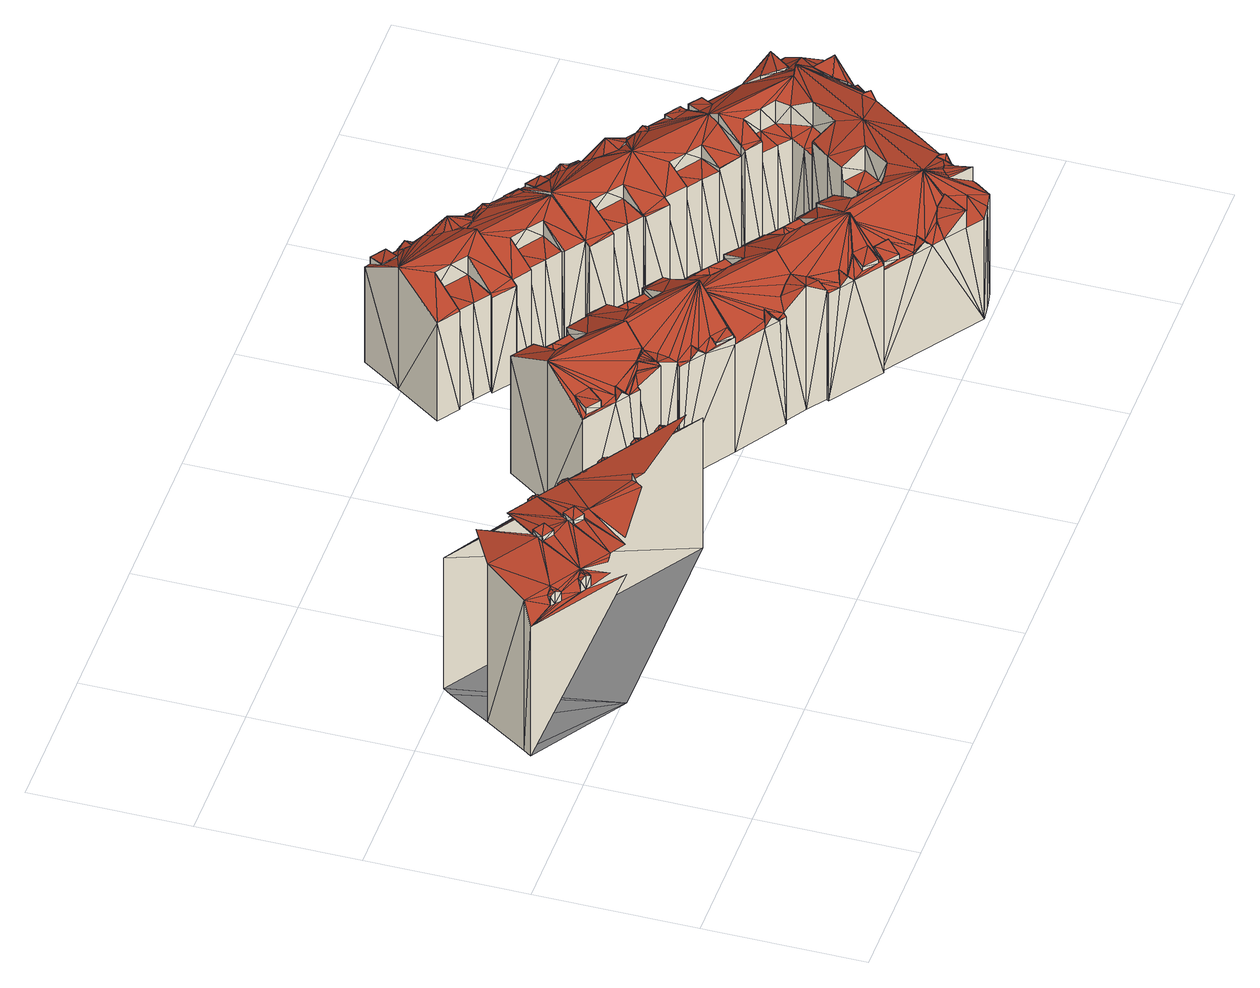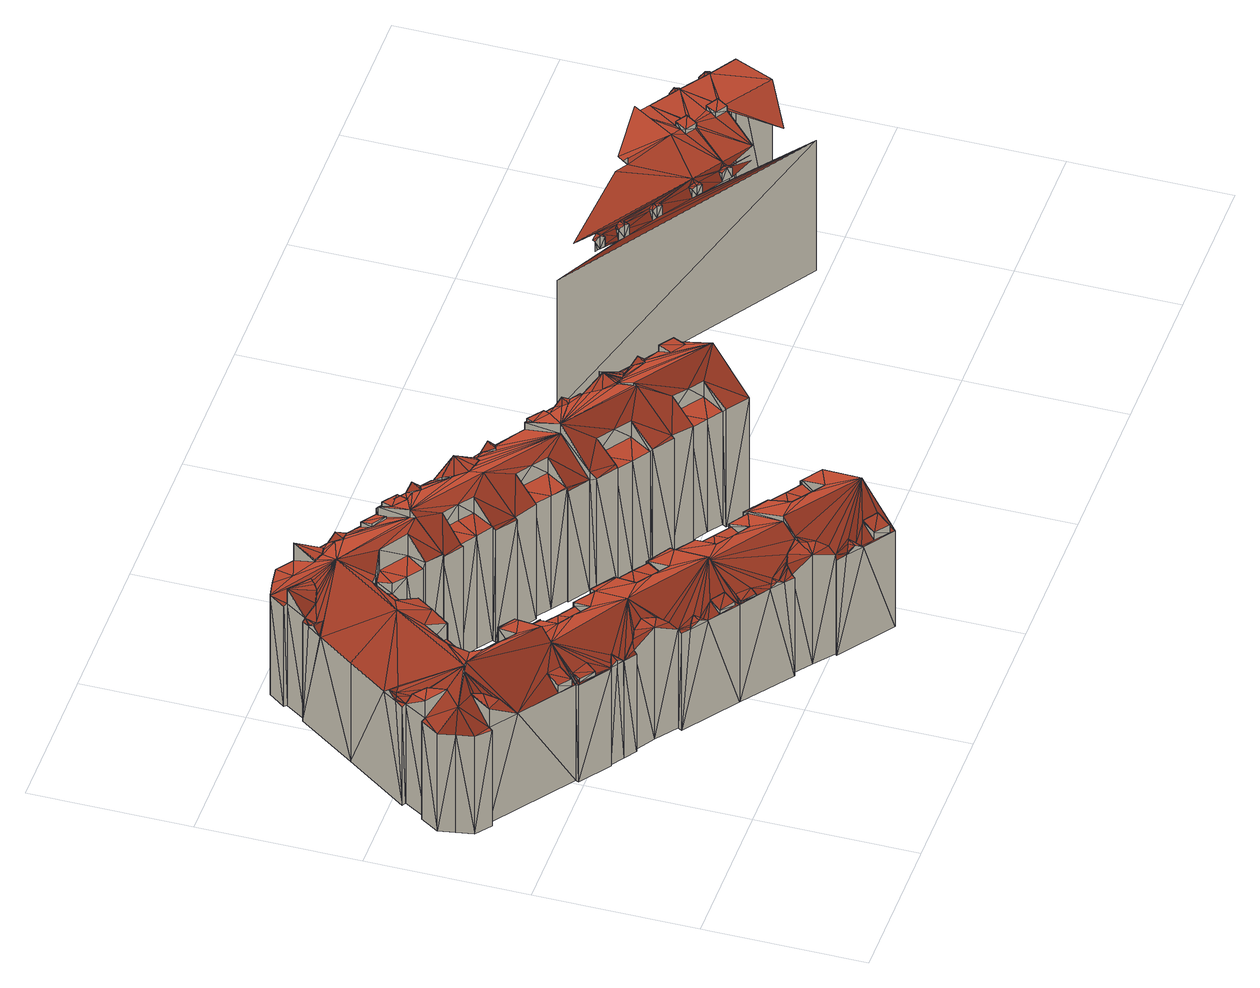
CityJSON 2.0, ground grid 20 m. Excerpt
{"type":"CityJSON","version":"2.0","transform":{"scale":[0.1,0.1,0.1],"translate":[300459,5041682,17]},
"CityObjects":{
"building1":{"type":"Building","geometry":[{"type":"MultiSurface","lod":"2","boundaries":[[[0,1,2]],[[3,0,2]],[[4,3,2]],[[4,2,5]],[[6,5,2]],[[7,6,2]],[[8,3,4]],[[4,5,9]],[[10,3,8]],[[6,9,5]],[[8,4,9]],[[11,0,3]],[[12,8,9]],[[12,9,6]],[[13,7,2]],[[14,8,12]],[[15,12,6]],[[16,2,1]],[[15,6,7]],[[10,8,14]],[[17,12,15]],[[17,14,12]],[[18,1,0]],[[19,3,10]],[[20,15,7]],[[17,10,14]],[[17,15,20]],[[21,13,2]],[[13,20,7]],[[19,11,3]],[[22,10,17]],[[22,17,20]],[[23,20,13]],[[16,21,2]],[[22,20,23]],[[18,0,11]],[[21,24,13]],[[23,13,24]],[[25,24,21]],[[25,23,24]],[[26,25,21]],[[27,23,25]],[[26,21,28]],[[29,25,26]],[[22,23,27]],[[29,27,25]],[[30,26,28]],[[29,22,27]],[[30,29,26]],[[30,22,29]],[[31,10,22]],[[32,19,10]],[[33,30,28]],[[33,22,30]],[[34,22,35]],[[32,10,31]],[[36,22,34]],[[18,11,37]],[[38,31,22]],[[39,38,22]],[[40,22,36]],[[41,19,32]],[[38,42,31]],[[32,31,42]],[[43,39,22]],[[44,42,38]],[[18,37,45]],[[46,32,42]],[[44,38,39]],[[43,22,40]],[[46,47,32]],[[48,42,44]],[[48,46,42]],[[49,36,50]],[[51,47,46]],[[52,44,39]],[[47,41,32]],[[48,51,46]],[[53,40,36]],[[48,44,52]],[[54,53,36]],[[48,55,51]],[[43,52,39]],[[48,52,55]],[[49,54,36]],[[43,55,52]],[[53,56,40]],[[57,47,51]],[[43,40,56]],[[58,49,50]],[[54,56,53]],[[57,51,55]],[[59,43,56]],[[60,56,54]],[[61,58,50]],[[60,54,49]],[[59,62,43]],[[57,55,43]],[[63,56,60]],[[63,59,56]],[[58,60,49]],[[64,62,59]],[[63,64,59]],[[62,57,43]],[[63,60,58]],[[63,65,64]],[[63,58,65]],[[61,65,58]],[[66,61,67]],[[68,62,64]],[[68,64,65]],[[68,57,62]],[[68,65,61]],[[68,69,57]],[[70,71,69]],[[72,73,70]],[[74,61,66]],[[75,76,77]],[[78,68,61]],[[79,61,74]],[[80,81,69]],[[82,69,81]],[[82,70,69]],[[80,69,68]],[[83,81,80]],[[84,76,75]],[[82,72,70]],[[85,18,45]],[[86,81,83]],[[86,82,81]],[[87,80,68]],[[87,83,80]],[[86,72,82]],[[79,78,61]],[[88,83,87]],[[88,86,83]],[[89,72,86]],[[88,87,90]],[[91,86,88]],[[85,45,76]],[[91,88,90]],[[91,89,86]],[[91,90,89]],[[78,87,68]],[[92,76,84]],[[78,90,87]],[[93,89,90]],[[94,79,74]],[[78,93,90]],[[77,89,93]],[[95,78,79]],[[96,93,78]],[[97,77,93]],[[98,93,96]],[[98,97,93]],[[99,96,78]],[[100,76,92]],[[75,77,97]],[[98,75,97]],[[101,98,96]],[[101,96,99]],[[102,75,98]],[[102,98,101]],[[102,101,99]],[[102,84,75]],[[102,99,84]],[[103,99,78]],[[103,84,99]],[[104,103,78]],[[105,104,78]],[[106,105,78]],[[92,84,103]],[[104,107,103]],[[105,107,104]],[[108,106,78]],[[109,103,107]],[[110,78,95]],[[109,92,103]],[[111,76,100]],[[112,107,105]],[[112,109,107]],[[112,105,106]],[[112,106,113]],[[114,92,109]],[[112,114,109]],[[115,112,113]],[[115,113,116]],[[115,114,112]],[[115,116,117]],[[115,118,114]],[[115,117,118]],[[108,113,106]],[[119,116,113]],[[100,92,114]],[[120,117,116]],[[121,118,117]],[[100,114,118]],[[108,119,113]],[[119,120,116]],[[121,117,120]],[[110,108,78]],[[111,85,76]],[[100,118,121]],[[119,122,120]],[[123,120,122]],[[123,122,119]],[[123,121,120]],[[123,100,121]],[[124,119,108]],[[124,123,119]],[[125,100,123]],[[124,108,126]],[[127,124,108]],[[124,125,123]],[[124,125,126]],[[128,127,129]],[[130,124,127]],[[130,127,128]],[[130,125,124]],[[130,128,129]],[[131,127,108]],[[130,129,132]],[[130,133,125]],[[134,129,127]],[[130,132,133]],[[134,132,129]],[[135,133,132]],[[131,134,127]],[[135,132,134]],[[136,133,135]],[[137,133,136]],[[138,135,134]],[[110,131,108]],[[139,133,137]],[[138,136,135]],[[140,134,131]],[[140,138,134]],[[137,136,138]],[[140,137,138]],[[141,140,131]],[[111,100,125]],[[142,137,140]],[[142,140,141]],[[142,139,137]],[[111,125,133]],[[142,143,139]]],"semantics":{"surfaces":[{"type":"WallSurface"},{"type":"RoofSurface"},{"type":"GroundSurface"}],"values":[0,0,1,1,1,1,1,0,1,0,0,0,1,0,1,1,0,0,0,1,1,1,2,1,0,1,0,1,1,0,1,1,1,1,1,2,0,0,0,1,0,1,0,1,1,1,0,1,1,1,1,1,1,1,1,1,1,2,1,1,1,1,0,0,1,0,2,0,0,1,0,1,1,1,0,0,1,0,1,0,1,0,1,0,1,1,0,1,0,1,0,1,0,0,1,0,0,1,1,1,0,0,0,1,0,0,0,1,1,1,1,1,1,1,1,1,1,1,1,1,0,0,0,1,0,1,0,2,1,1,1,0,0,1,0,1,0,0,1,0,0,0,0,1,1,1,1,0,1,1,1,1,0,1,1,1,1,0,0,1,0,0,1,0,0,0,1,1,1,1,1,1,0,0,1,0,1,0,1,1,1,1,1,0,0,1,1,0,0,0,0,1,1,1,1,1,1,1,1,1,1,0,1,0,0,1,0,0,1,1,0,0,1,0,0,0,1,1,0,0,1,0,0,1,0,1,1,1,1,1,1,0,1,1,0,1,1,0,0,1,1,0,1,0,1,0]}}]},
"building2":{"type":"Building","geometry":[{"type":"MultiSurface","lod":"2","boundaries":[[[144,145,146]],[[147,148,149]],[[150,151,152]],[[153,154,155]],[[150,156,151]],[[157,158,156]],[[145,159,160]],[[161,157,162]],[[163,157,161]],[[160,164,165]],[[163,166,157]],[[160,159,164]],[[167,166,163]],[[167,168,166]],[[166,158,157]],[[169,165,147]],[[170,171,172]],[[171,173,174]],[[175,154,176]],[[177,178,179]],[[179,178,180]],[[179,180,181]],[[147,149,182]],[[174,179,183]],[[184,155,185]],[[154,186,155]],[[186,187,155]],[[188,189,190]],[[191,192,188]],[[192,193,189]],[[194,195,196]],[[189,197,195]],[[188,192,189]],[[198,199,200]],[[201,202,203]],[[196,195,201]],[[203,204,205]],[[165,206,147]],[[203,205,199]],[[198,203,199]],[[200,199,207]],[[208,200,207]],[[209,201,203]],[[209,203,198]],[[210,201,209]],[[210,209,211]],[[196,201,210]],[[212,210,213]],[[206,214,215]],[[216,189,195]],[[212,196,210]],[[216,195,194]],[[190,189,216]],[[217,216,218]],[[217,190,216]],[[185,155,219]],[[220,188,190]],[[221,219,192]],[[221,192,191]],[[222,219,221]],[[222,221,223]],[[185,219,222]],[[224,222,225]],[[224,185,222]],[[181,154,183]],[[153,155,184]],[[226,154,153]],[[226,153,227]],[[176,154,226]],[[228,226,229]],[[228,176,226]],[[179,181,183]],[[171,174,230]],[[183,154,175]],[[172,171,231]],[[171,232,231]],[[174,183,230]],[[171,230,233]],[[171,233,234]],[[234,233,235]],[[171,234,232]],[[232,234,236]],[[166,172,158]],[[156,158,237]],[[172,231,158]],[[156,238,151]],[[156,239,238]],[[156,237,240]],[[156,240,239]],[[240,241,242]],[[240,242,239]],[[151,238,243]],[[239,244,238]],[[151,243,144]],[[144,243,145]],[[159,245,164]],[[145,243,159]],[[164,246,247]],[[246,248,247]],[[165,164,247]],[[165,247,249]],[[165,249,206]],[[206,215,250]],[[250,251,148]],[[147,250,148]],[[252,253,254]],[[255,256,253]],[[149,148,257]],[[253,258,259]],[[149,257,255]],[[258,260,259]],[[149,255,252]],[[252,255,253]],[[254,259,261]],[[262,263,264]],[[261,262,265]],[[265,262,264]],[[254,261,265]],[[147,206,250]],[[254,265,266]],[[267,254,266]],[[254,253,259]],[[268,269,270]],[[229,226,269]],[[271,229,269]],[[271,269,268]],[[272,273,274]],[[272,275,273]],[[276,277,278]],[[276,278,279]],[[280,281,282]],[[282,283,284]],[[282,281,283]],[[283,285,284]],[[286,287,288]],[[284,285,289]],[[290,291,292]],[[290,293,291]],[[294,292,291]],[[295,292,294]],[[296,297,298]],[[299,296,298]],[[299,300,296]],[[301,302,303]],[[304,302,301]],[[305,306,307]],[[304,301,308]],[[308,309,310]],[[304,308,310]],[[310,309,305]],[[309,306,305]],[[311,312,313]],[[314,315,316]],[[314,316,311]],[[317,318,319]],[[318,320,319]],[[321,319,322]],[[322,319,320]],[[323,321,322]],[[324,321,323]],[[324,323,317]],[[323,318,317]],[[325,315,314]],[[326,325,314]],[[327,277,276]],[[328,276,272]],[[276,275,272]],[[328,327,276]],[[298,297,328]],[[297,327,328]],[[329,330,331]],[[330,332,331]],[[332,333,331]],[[334,335,329]],[[336,333,337]],[[336,331,333]],[[338,336,337]],[[339,340,341]],[[341,340,342]],[[343,344,345]],[[346,347,348]],[[349,346,348]],[[348,347,350]],[[347,232,236]],[[347,236,350]],[[351,346,349]],[[352,351,349]],[[353,354,355]],[[353,355,356]],[[351,353,356]],[[352,353,351]],[[354,357,355]],[[355,357,358]],[[358,359,360]],[[357,359,358]],[[361,362,363]],[[361,364,362]],[[363,362,365]],[[361,366,364]],[[367,368,369]],[[367,369,370]],[[368,371,369]],[[371,372,373]],[[368,372,371]],[[374,375,376]],[[372,374,373]],[[373,374,376]],[[377,378,379]],[[380,377,379]],[[379,381,382]],[[379,378,381]],[[383,384,385]],[[386,387,388]],[[385,386,388]],[[389,388,390]],[[390,388,387]],[[383,389,390]],[[391,377,380]],[[392,393,394]],[[392,395,393]],[[395,396,393]],[[393,396,397]],[[398,392,394]],[[217,394,190]],[[398,394,217]],[[399,400,401]],[[399,401,402]],[[399,403,404]],[[399,402,403]],[[405,406,407]],[[406,408,407]],[[407,408,409]],[[410,409,408]],[[411,412,413]],[[414,415,416]],[[413,414,416]],[[412,414,413]],[[417,418,419]],[[418,420,419]],[[419,420,421]],[[422,423,424]],[[423,425,424]],[[424,426,427]],[[424,425,426]],[[428,429,430]],[[429,431,430]],[[430,431,432]],[[433,432,431]],[[434,435,436]],[[437,438,439]],[[438,436,439]],[[439,436,435]],[[440,441,442]],[[441,443,442]],[[442,443,444]],[[445,446,447]],[[448,449,445]],[[449,446,445]],[[450,449,448]],[[451,452,450]],[[453,382,381]],[[454,455,456]],[[454,456,457]],[[454,457,458]],[[454,458,459]],[[460,461,462]],[[463,452,451]],[[460,462,463]],[[460,463,451]],[[270,464,465]],[[464,466,465]],[[465,466,467]],[[466,468,467]],[[467,468,186]],[[467,186,154]],[[469,470,471]],[[472,473,474]],[[471,470,472]],[[470,473,472]],[[473,242,474]],[[473,239,242]],[[475,476,477]],[[478,479,480]],[[481,482,483]],[[481,484,482]],[[483,485,486]],[[483,482,485]],[[487,486,485]],[[487,485,488]],[[481,488,484]],[[481,487,488]],[[489,490,491]],[[491,490,492]],[[493,494,495]],[[494,491,495]],[[494,489,491]],[[490,496,492]],[[492,496,253]],[[253,496,258]],[[497,498,499]],[[498,500,501]],[[499,498,501]],[[501,502,503]],[[500,502,501]],[[502,504,503]],[[503,504,263]],[[503,263,262]],[[505,506,507]],[[508,506,505]],[[509,495,510]],[[511,509,510]],[[506,509,511]],[[506,511,507]],[[512,513,514]],[[513,515,516]],[[514,513,516]],[[517,518,519]],[[520,517,521]],[[521,517,519]],[[522,523,524]],[[522,525,523]],[[522,526,527]],[[522,524,526]],[[527,528,529]],[[527,526,528]],[[525,528,523]],[[525,529,528]],[[530,531,532]],[[530,533,531]],[[534,530,532]],[[535,536,537]],[[537,536,538]],[[538,539,540]],[[536,539,538]],[[539,250,540]],[[250,215,540]],[[541,542,543]],[[544,545,546]],[[541,545,544]],[[541,543,545]],[[547,548,549]],[[548,550,551]],[[549,548,551]],[[552,553,554]],[[555,534,556]],[[557,555,556]],[[553,555,557]],[[553,557,554]],[[558,559,560]],[[558,560,561]],[[560,559,562]],[[563,558,561]],[[564,558,563]],[[565,566,567]],[[566,568,567]],[[567,568,569]],[[567,569,570]],[[565,571,566]],[[565,572,571]],[[573,574,575]],[[576,573,575]],[[575,574,577]],[[574,238,244]],[[574,244,577]],[[576,578,573]],[[573,578,579]],[[578,580,579]],[[581,469,582]],[[583,176,584]],[[583,175,176]],[[279,278,583]],[[278,183,175]],[[278,175,583]],[[585,586,178]],[[178,586,180]],[[586,181,180]],[[586,587,181]],[[588,174,173]],[[588,280,174]],[[589,235,590]],[[589,234,235]],[[350,234,589]],[[350,236,234]],[[591,233,592]],[[233,230,592]],[[592,230,278]],[[230,183,278]],[[299,590,300]],[[300,590,591]],[[591,235,233]],[[591,590,235]],[[593,588,173]],[[293,594,593]],[[290,594,293]],[[171,595,173]],[[596,595,171]],[[293,593,173]],[[595,293,173]],[[170,597,171]],[[343,598,597]],[[170,343,597]],[[597,596,171]],[[599,343,170]],[[280,286,288]],[[280,288,174]],[[174,288,179]],[[600,585,177]],[[177,585,178]],[[600,177,179]],[[600,179,288]],[[326,312,154]],[[587,303,181]],[[326,601,312]],[[601,313,312]],[[312,467,154]],[[181,303,307]],[[181,326,154]],[[302,307,303]],[[181,307,326]],[[228,229,271]],[[602,228,271]],[[602,274,273]],[[602,584,228]],[[602,273,584]],[[228,584,176]],[[334,338,335]],[[335,338,166]],[[166,338,172]],[[599,172,338]],[[599,170,172]],[[603,232,347]],[[603,231,232]],[[604,158,603]],[[158,231,603]],[[605,606,237]],[[237,606,240]],[[604,605,158]],[[158,605,237]],[[607,474,241]],[[241,474,242]],[[359,608,360]],[[360,608,606]],[[608,607,606]],[[606,607,241]],[[606,241,240]],[[367,370,375]],[[370,157,375]],[[157,156,375]],[[375,156,582]],[[161,162,609]],[[610,161,609]],[[609,162,370]],[[162,157,370]],[[611,163,161]],[[611,161,610]],[[612,167,611]],[[167,163,611]],[[613,166,168]],[[613,335,166]],[[167,613,168]],[[612,613,167]],[[269,227,614]],[[269,226,227]],[[614,227,153]],[[614,153,391]],[[153,184,615]],[[391,153,615]],[[615,185,453]],[[615,184,185]],[[616,453,185]],[[616,185,224]],[[617,196,618]],[[617,194,196]],[[619,194,617]],[[619,216,194]],[[620,213,621]],[[620,212,213]],[[621,213,210]],[[621,210,622]],[[398,218,623]],[[398,217,218]],[[624,441,440]],[[624,619,441]],[[623,619,624]],[[218,216,619]],[[623,218,619]],[[192,625,193]],[[447,625,192]],[[193,626,404]],[[626,627,404]],[[404,397,189]],[[193,404,189]],[[625,626,193]],[[628,629,197]],[[628,630,629]],[[397,197,189]],[[629,631,197]],[[396,628,397]],[[397,628,197]],[[191,188,632]],[[633,191,632]],[[634,191,633]],[[634,221,191]],[[635,223,636]],[[635,222,223]],[[634,406,405]],[[636,634,405]],[[223,221,634]],[[636,223,634]],[[637,190,394]],[[637,220,190]],[[637,188,220]],[[637,632,188]],[[638,639,201]],[[638,201,195]],[[640,199,641]],[[640,207,199]],[[641,199,642]],[[199,205,642]],[[643,418,417]],[[644,643,417]],[[211,209,643]],[[644,211,643]],[[210,211,644]],[[622,210,644]],[[643,198,645]],[[643,209,198]],[[645,200,646]],[[645,198,200]],[[422,647,427]],[[204,422,427]],[[648,422,204]],[[427,642,205]],[[204,427,205]],[[203,648,204]],[[649,648,203]],[[201,650,202]],[[639,650,201]],[[650,649,202]],[[202,649,203]],[[651,421,646]],[[651,646,208]],[[646,421,420]],[[208,646,200]],[[651,208,640]],[[208,207,640]],[[195,197,631]],[[638,195,631]],[[620,444,618]],[[620,618,212]],[[618,444,443]],[[212,618,196]],[[461,652,219]],[[461,219,155]],[[219,447,192]],[[652,447,219]],[[224,225,653]],[[616,224,653]],[[653,225,222]],[[653,222,635]],[[461,155,654]],[[155,187,654]],[[455,655,459]],[[459,654,187]],[[186,455,187]],[[455,459,187]],[[468,455,186]],[[504,656,263]],[[263,656,264]],[[252,254,657]],[[658,252,657]],[[508,252,658]],[[508,149,252]],[[659,266,265]],[[659,265,660]],[[660,265,656]],[[265,264,656]],[[661,254,267]],[[661,657,254]],[[475,477,662]],[[663,266,659]],[[267,663,477]],[[477,663,662]],[[661,267,477]],[[267,266,663]],[[664,665,259]],[[259,665,261]],[[665,503,261]],[[261,503,262]],[[664,259,666]],[[497,499,667]],[[667,664,666]],[[499,664,667]],[[259,260,666]],[[496,260,258]],[[496,666,260]],[[668,669,148]],[[148,669,257]],[[669,670,257]],[[257,670,255]],[[671,492,256]],[[256,492,253]],[[672,182,149]],[[672,149,508]],[[160,165,673]],[[674,160,673]],[[552,160,674]],[[552,145,160]],[[675,673,165]],[[675,165,169]],[[676,147,535]],[[520,676,677]],[[675,169,520]],[[169,676,520]],[[169,147,676]],[[678,182,679]],[[678,679,680]],[[679,182,672]],[[535,147,678]],[[147,182,678]],[[681,682,247]],[[247,682,249]],[[682,683,249]],[[249,683,206]],[[684,685,164]],[[164,685,246]],[[686,540,214]],[[214,540,215]],[[515,687,516]],[[516,687,683]],[[687,686,683]],[[683,214,206]],[[683,686,214]],[[512,514,688]],[[688,681,689]],[[514,681,688]],[[681,248,689]],[[681,247,248]],[[685,689,246]],[[246,689,248]],[[550,670,551]],[[550,671,670]],[[670,256,255]],[[670,671,256]],[[547,668,690]],[[668,251,690]],[[547,549,668]],[[668,148,251]],[[539,690,251]],[[539,251,250]],[[691,684,245]],[[245,684,164]],[[692,145,552]],[[692,146,145]],[[693,146,692]],[[693,144,146]],[[564,694,695]],[[151,694,564]],[[695,694,559]],[[696,151,564]],[[694,144,562]],[[151,144,694]],[[694,562,559]],[[562,144,693]],[[150,152,697]],[[698,150,697]],[[697,152,151]],[[697,151,696]],[[698,581,582]],[[698,582,150]],[[150,582,156]],[[574,699,238]],[[238,699,243]],[[699,700,243]],[[243,700,159]],[[473,577,239]],[[239,577,244]],[[580,700,579]],[[700,245,159]],[[580,691,700]],[[700,691,245]],[[274,268,270]],[[272,274,270]],[[583,584,273]],[[583,273,275]],[[276,279,275]],[[279,583,275]],[[585,701,702]],[[585,702,586]],[[586,702,587]],[[702,701,301]],[[702,301,303]],[[701,308,301]],[[702,303,587]],[[280,282,286]],[[282,284,286]],[[286,284,289]],[[286,289,703]],[[286,703,287]],[[585,287,701]],[[703,701,287]],[[288,287,585]],[[596,704,595]],[[595,704,701]],[[294,291,701]],[[595,291,293]],[[595,701,291]],[[281,701,283]],[[294,281,280]],[[295,294,280]],[[294,701,281]],[[705,295,280]],[[283,701,285]],[[289,701,703]],[[285,701,289]],[[330,341,332]],[[339,341,329]],[[335,339,329]],[[329,341,330]],[[706,341,707]],[[338,345,344]],[[337,706,345]],[[338,337,345]],[[706,333,341]],[[337,333,706]],[[332,341,333]],[[597,704,596]],[[612,339,335]],[[708,341,704]],[[707,341,708]],[[597,708,704]],[[612,335,613]],[[594,295,705]],[[594,705,593]],[[594,292,295]],[[290,292,594]],[[593,280,588]],[[705,280,593]],[[299,589,590]],[[704,299,298]],[[704,589,299]],[[704,298,701]],[[349,348,589]],[[348,350,589]],[[352,349,704]],[[349,589,704]],[[341,342,352]],[[342,353,352]],[[341,352,704]],[[600,288,585]],[[327,278,277]],[[592,278,327]],[[297,592,327]],[[300,591,592]],[[296,592,297]],[[300,592,296]],[[302,305,307]],[[310,305,302]],[[304,310,302]],[[701,270,465]],[[701,315,325]],[[701,465,315]],[[315,465,316]],[[306,325,326]],[[701,325,309]],[[701,309,308]],[[309,325,306]],[[306,326,307]],[[323,465,318]],[[316,465,323]],[[311,323,322]],[[465,467,318]],[[316,323,311]],[[318,467,320]],[[312,322,467]],[[311,322,312]],[[322,320,467]],[[601,311,313]],[[314,311,601]],[[326,314,601]],[[321,317,319]],[[324,317,321]],[[701,328,272]],[[701,272,270]],[[602,271,268]],[[602,268,274]],[[298,328,701]],[[334,329,331]],[[334,331,336]],[[334,336,338]],[[598,708,597]],[[599,338,343]],[[338,344,343]],[[608,472,474]],[[357,471,359]],[[359,471,472]],[[359,472,608]],[[608,474,607]],[[342,354,353]],[[342,357,354]],[[342,471,357]],[[351,603,346]],[[346,603,347]],[[351,604,603]],[[351,356,604]],[[356,355,604]],[[355,358,604]],[[358,360,606]],[[358,605,604]],[[358,606,605]],[[366,363,365]],[[361,363,366]],[[375,469,342]],[[342,469,471]],[[375,364,366]],[[375,366,469]],[[366,365,469]],[[582,469,365]],[[362,582,365]],[[375,582,364]],[[364,582,362]],[[376,375,340]],[[371,373,340]],[[373,376,340]],[[610,370,339]],[[369,371,340]],[[339,369,340]],[[339,370,369]],[[367,375,374]],[[367,374,372]],[[367,372,368]],[[610,609,370]],[[375,342,340]],[[611,610,339]],[[612,611,339]],[[343,345,598]],[[598,706,707]],[[598,707,708]],[[345,706,598]],[[459,462,461]],[[458,462,459]],[[458,463,462]],[[464,385,384]],[[385,456,386]],[[464,456,385]],[[386,456,455]],[[466,390,455]],[[383,390,466]],[[390,387,455]],[[464,383,466]],[[386,455,387]],[[464,384,383]],[[464,450,452]],[[464,452,457]],[[457,452,463]],[[457,463,458]],[[464,457,456]],[[709,393,450]],[[446,393,447]],[[449,393,446]],[[450,393,449]],[[447,400,625]],[[625,400,626]],[[447,401,400]],[[447,402,401]],[[447,393,402]],[[402,393,403]],[[403,393,397]],[[403,397,404]],[[464,709,450]],[[459,461,654]],[[454,459,655]],[[379,382,709]],[[464,379,709]],[[464,380,379]],[[383,385,388]],[[383,388,389]],[[466,455,468]],[[269,614,391]],[[270,380,464]],[[269,380,270]],[[269,391,380]],[[616,635,453]],[[453,635,382]],[[616,653,635]],[[620,621,622]],[[620,622,444]],[[442,444,411]],[[395,442,411]],[[398,624,392]],[[392,624,440]],[[392,440,395]],[[395,440,442]],[[398,623,624]],[[444,622,411]],[[617,618,443]],[[441,617,443]],[[619,617,441]],[[399,627,400]],[[400,627,626]],[[399,404,627]],[[406,633,408]],[[633,410,408]],[[633,632,410]],[[634,633,406]],[[407,409,393]],[[635,636,405]],[[635,405,709]],[[709,405,407]],[[709,407,393]],[[637,394,632]],[[632,394,410]],[[410,394,409]],[[409,394,393]],[[710,639,638]],[[710,711,639]],[[711,416,415]],[[711,415,639]],[[419,421,641]],[[421,640,641]],[[412,419,641]],[[412,417,419]],[[651,640,421]],[[411,417,412]],[[622,417,411]],[[622,644,417]],[[418,645,420]],[[645,646,420]],[[643,645,418]],[[712,422,649]],[[713,422,712]],[[714,422,713]],[[414,715,415]],[[414,716,715]],[[717,423,714]],[[714,423,422]],[[414,718,716]],[[425,641,426]],[[414,719,718]],[[414,641,719]],[[719,641,425]],[[717,425,423]],[[719,425,717]],[[412,641,414]],[[641,433,428]],[[426,428,430]],[[426,641,428]],[[641,642,433]],[[433,642,432]],[[426,430,427]],[[427,430,642]],[[430,432,642]],[[649,422,648]],[[650,713,712]],[[719,717,650]],[[650,714,713]],[[717,714,650]],[[650,712,649]],[[639,719,650]],[[715,716,639]],[[716,718,639]],[[415,715,639]],[[718,719,639]],[[422,424,647]],[[424,427,647]],[[428,433,429]],[[429,433,431]],[[628,720,630]],[[720,721,630]],[[437,436,438]],[[437,434,436]],[[395,721,720]],[[721,638,722]],[[395,638,721]],[[395,413,416]],[[395,411,413]],[[629,638,631]],[[722,638,629]],[[395,711,710]],[[395,710,638]],[[395,416,711]],[[395,434,437]],[[395,720,434]],[[434,628,435]],[[434,720,628]],[[395,437,396]],[[396,435,628]],[[396,439,435]],[[437,439,396]],[[630,722,629]],[[721,722,630]],[[652,445,447]],[[448,445,652]],[[450,448,652]],[[460,652,461]],[[460,451,652]],[[451,450,652]],[[382,635,709]],[[615,453,381]],[[615,381,378]],[[377,615,378]],[[391,615,377]],[[454,655,455]],[[662,663,479]],[[662,479,478]],[[662,478,723]],[[475,662,724]],[[475,724,476]],[[724,662,723]],[[494,660,489]],[[725,726,660]],[[657,660,726]],[[494,727,725]],[[494,725,660]],[[493,727,494]],[[658,657,726]],[[658,726,725]],[[658,727,493]],[[658,725,727]],[[481,486,487]],[[481,483,486]],[[657,724,723]],[[657,723,478]],[[657,478,660]],[[478,480,660]],[[488,485,660]],[[659,660,485]],[[480,488,660]],[[479,484,488]],[[480,479,488]],[[482,659,485]],[[663,659,484]],[[484,659,482]],[[479,663,484]],[[657,476,724]],[[661,476,657]],[[661,477,476]],[[499,501,665]],[[499,665,664]],[[501,503,665]],[[489,498,497]],[[489,497,490]],[[490,497,667]],[[496,667,666]],[[490,667,496]],[[489,660,498]],[[498,660,500]],[[500,660,656]],[[500,656,502]],[[502,656,504]],[[669,551,670]],[[549,551,669]],[[549,669,668]],[[679,672,508]],[[679,508,505]],[[728,505,507]],[[728,679,505]],[[728,507,511]],[[536,495,491]],[[541,544,546]],[[541,546,542]],[[536,729,510]],[[729,511,510]],[[536,510,495]],[[536,730,729]],[[729,728,511]],[[546,730,536]],[[542,546,536]],[[535,542,536]],[[545,678,546]],[[546,678,730]],[[535,678,545]],[[535,543,542]],[[535,545,543]],[[509,658,493]],[[509,493,495]],[[508,658,506]],[[506,658,509]],[[680,679,728]],[[680,728,729]],[[678,680,730]],[[730,680,729]],[[513,537,515]],[[684,688,685]],[[684,512,688]],[[731,512,684]],[[731,513,512]],[[731,537,513]],[[515,537,538]],[[515,538,687]],[[687,538,540]],[[687,540,686]],[[685,688,689]],[[469,578,576]],[[469,731,578]],[[580,731,684]],[[578,731,580]],[[580,684,691]],[[677,676,732]],[[677,732,733]],[[677,733,518]],[[517,677,518]],[[520,677,517]],[[522,529,525]],[[522,527,529]],[[731,531,537]],[[673,537,533]],[[531,533,537]],[[532,531,731]],[[534,532,731]],[[673,520,521]],[[675,520,673]],[[673,518,537]],[[673,521,519]],[[673,519,518]],[[518,733,537]],[[556,534,731]],[[557,556,731]],[[523,528,537]],[[733,523,537]],[[535,537,528]],[[676,524,523]],[[732,676,523]],[[526,535,528]],[[733,732,523]],[[524,535,526]],[[676,535,524]],[[674,673,533]],[[674,533,530]],[[674,530,534]],[[514,516,682]],[[514,682,681]],[[516,683,682]],[[536,548,547]],[[536,491,548]],[[548,491,550]],[[536,547,539]],[[539,547,690]],[[550,491,492]],[[550,492,671]],[[469,561,731]],[[561,560,731]],[[469,563,561]],[[560,562,693]],[[560,693,731]],[[693,557,731]],[[693,552,554]],[[693,554,557]],[[469,570,696]],[[572,570,469]],[[569,696,570]],[[581,571,572]],[[581,572,469]],[[469,696,563]],[[696,564,563]],[[552,674,553]],[[553,674,555]],[[555,674,534]],[[695,559,558]],[[564,695,558]],[[693,692,552]],[[698,697,696]],[[568,696,569]],[[698,696,568]],[[698,566,581]],[[698,568,566]],[[581,566,571]],[[565,567,572]],[[572,567,570]],[[573,699,574]],[[699,579,700]],[[573,579,699]],[[473,575,577]],[[473,576,575]],[[470,576,473]],[[469,576,470]]],"semantics":{"surfaces":[{"type":"GroundSurface"},{"type":"WallSurface"},{"type":"RoofSurface"}],"values":[0,0,0,0,0,0,0,0,0,0,0,0,0,0,0,0,0,0,0,0,0,0,0,0,0,0,0,0,0,0,0,0,0,0,0,0,0,0,0,0,0,0,0,0,0,0,0,0,0,0,0,0,0,0,0,0,0,0,0,0,0,0,0,0,0,0,0,0,0,0,0,0,0,0,0,0,0,0,0,0,0,0,0,0,0,0,0,0,0,0,0,0,0,0,0,0,0,0,0,0,0,0,0,0,0,0,0,0,0,0,0,0,0,0,0,0,0,0,0,0,0,0,1,1,1,1,1,1,1,1,1,1,1,1,1,1,1,1,1,1,1,1,1,1,1,1,1,1,1,1,1,1,1,1,1,1,1,1,1,1,1,1,1,1,1,1,1,1,1,1,1,1,1,1,1,1,1,1,1,1,1,1,1,1,1,1,1,1,1,1,1,1,1,1,1,1,1,1,1,1,1,1,1,1,1,1,1,1,1,1,1,1,1,1,1,1,1,1,1,1,1,1,1,1,1,1,1,1,1,1,1,1,1,1,1,1,1,1,1,1,1,1,1,1,1,1,1,1,1,1,1,1,1,1,1,1,1,1,1,1,1,1,1,1,1,1,1,1,1,1,1,1,1,1,1,1,1,1,1,1,1,1,1,1,1,1,1,1,1,1,1,1,1,1,1,1,1,1,1,1,1,1,1,1,1,1,1,1,1,1,1,1,1,1,1,1,1,1,1,1,1,1,1,1,1,1,1,1,1,1,1,1,1,1,1,1,1,1,1,1,1,1,1,1,1,1,1,1,1,1,1,1,1,1,1,1,1,1,1,1,1,1,1,1,1,1,1,1,1,1,1,1,1,1,1,1,1,1,1,1,1,1,1,1,1,1,1,1,1,1,1,1,1,1,1,1,1,1,1,1,1,1,1,1,1,1,1,1,1,1,1,1,1,1,1,1,1,1,1,1,1,1,1,1,1,1,1,1,1,1,1,1,1,1,1,1,1,1,1,1,1,1,1,1,1,1,1,1,1,1,1,1,1,1,1,1,1,1,1,1,1,1,1,1,1,1,1,1,1,1,1,1,1,1,1,1,1,1,1,1,1,1,1,1,1,1,1,1,1,1,1,1,1,1,1,1,1,1,1,1,1,1,1,1,1,1,1,1,1,1,1,1,1,1,1,1,1,1,1,1,1,1,1,1,1,1,1,1,1,1,1,1,1,1,1,1,1,1,1,1,1,1,1,1,1,1,1,1,1,1,1,1,1,1,1,1,1,1,1,1,1,1,1,1,1,1,1,1,1,1,1,1,1,1,1,1,1,1,1,1,1,1,1,1,1,1,1,1,1,1,1,1,1,1,1,1,1,1,1,1,1,1,1,1,1,1,1,1,1,1,1,1,1,1,1,1,1,1,1,1,1,1,1,1,1,1,1,1,1,1,1,1,1,1,1,1,1,1,1,1,1,1,1,1,1,1,1,1,1,1,1,1,1,1,1,1,1,1,1,1,1,1,1,1,1,1,1,1,1,1,1,1,1,1,1,1,1,1,1,1,1,2,2,2,2,2,2,2,2,2,2,2,2,2,2,2,2,2,2,2,2,2,2,2,2,2,2,2,2,2,2,2,2,2,2,2,2,2,2,2,2,2,2,2,2,2,2,2,2,2,2,2,2,2,2,2,2,2,2,2,2,2,2,2,2,2,2,2,2,2,2,2,2,2,2,2,2,2,2,2,2,2,2,2,2,2,2,2,2,2,2,2,2,2,2,2,2,2,2,2,2,2,2,2,2,2,2,2,2,2,2,2,2,2,2,2,2,2,2,2,2,2,2,2,2,2,2,2,2,2,2,2,2,2,2,2,2,2,2,2,2,2,2,2,2,2,2,2,2,2,2,2,2,2,2,2,2,2,2,2,2,2,2,2,2,2,2,2,2,2,2,2,2,2,2,2,2,2,2,2,2,2,2,2,2,2,2,2,2,2,2,2,2,2,2,2,2,2,2,2,2,2,2,2,2,2,2,2,2,2,2,2,2,2,2,2,2,2,2,2,2,2,2,2,2,2,2,2,2,2,2,2,2,2,2,2,2,2,2,2,2,2,2,2,2,2,2,2,2,2,2,2,2,2,2,2,2,2,2,2,2,2,2,2,2,2,2,2,2,2,2,2,2,2,2,2,2,2,2,2,2,2,2,2,2,2,2,2,2,2,2,2,2,2,2,2,2,2,2,2,2,2,2,2,2,2,2,2,2,2,2,2,2,2,2,2,2,2,2,2,2,2,2,2,2,2,2,2,2,2,2,2,2,2,2,2,2,2,2,2,2,2,2,2,2,2,2,2,2,2,2,2,2,2,2,2,2,2,2,2,2,2,2,2,2,2,2,2,2,2,2,2,2,2,2,2,2,2,2,2,2,2,2,2,2,2,2,2,2,2,2,2,2,2,2,2,2,2,2,2,2,2,2,2,2,2,2,2,2,2,2,2,2,2,2,2,2,2,2,2,2,2,2,2,2,2,2,2,2,2,2,2,2,2,2,2,2,2,2,2,2,2,2,2,2,2,2,2,2,2,2,2,2,2,2,2,2,2,2,2,2,2,2,2,2,2,2,2,2,2,2,2,2,2,2,2,2,2,2,2,2,2,2,2,2,2,2,2,2,2,2,2,2,2,2,2]}}]}
},
"vertices":[
[14,275,29],[7,265,29],[7,265,221],[14,275,252],[37,251,233],[36,251,232],[42,247,231],[49,242,231],[39,255,245],[36,251,245],[47,254,252],[49,329,29],[42,247,249],[73,226,229],[46,253,249],[49,242,245],[127,188,221],[52,247,245],[127,188,29],[49,329,264],[51,245,239],[79,222,229],[84,230,253],[77,231,245],[73,226,245],[79,222,249],[86,218,245],[83,229,249],[86,218,229],[86,226,247],[90,223,245],[106,282,263],[111,289,264],[111,203,232],[118,206,249],[114,207,245],[121,206,253],[82,383,29],[107,281,263],[121,273,263],[144,257,263],[115,363,253],[106,282,270],[149,265,264],[121,273,270],[90,394,29],[115,296,270],[115,296,263],[130,287,270],[158,248,263],[140,194,253],[116,296,263],[125,280,264],[145,256,263],[157,248,263],[130,287,263],[144,257,270],[153,338,253],[163,256,264],[154,272,270],[158,248,270],[175,248,264],[154,272,263],[168,263,270],[155,271,263],[168,263,263],[229,202,264],[140,194,264],[191,314,253],[187,320,245],[187,321,244],[162,337,245],[190,325,233],[163,339,239],[235,210,264],[233,297,233],[90,394,223],[227,301,233],[228,290,253],[238,216,263],[192,316,248],[187,320,246],[190,325,246],[192,316,249],[239,293,233],[410,186,29],[195,321,249],[197,313,246],[199,312,246],[202,317,233],[199,312,245],[202,317,246],[276,269,232],[224,296,246],[238,216,273],[254,207,263],[229,292,248],[227,301,246],[233,297,248],[236,288,245],[318,243,230],[236,288,246],[239,293,246],[273,265,245],[273,264,246],[278,260,249],[278,259,249],[273,265,246],[320,232,250],[276,269,246],[376,195,253],[410,186,223],[282,265,249],[279,259,249],[282,265,232],[288,261,246],[285,256,246],[286,257,243],[288,261,232],[317,235,248],[315,238,245],[317,240,238],[315,238,246],[318,243,246],[324,239,250],[324,239,230],[323,236,237],[325,230,248],[328,230,246],[328,230,245],[331,234,246],[349,214,251],[330,232,236],[331,234,230],[344,219,246],[346,223,234],[347,223,232],[353,219,232],[347,223,246],[356,217,232],[353,219,251],[356,211,246],[359,215,246],[359,215,232],
[941,430,7],[925,437,7],[926,440,7],[809,526,7],[720,449,7],[744,568,7],[996,393,7],[957,419,7],[958,420,7],[828,201,7],[789,91,7],[724,136,7],[994,389,7],[1094,317,7],[985,258,7],[866,348,7],[899,453,7],[1117,307,7],[1098,322,7],[1121,286,7],[839,364,7],[873,473,7],[1106,245,7],[1125,265,7],[1110,242,7],[876,478,7],[1094,214,7],[1038,136,7],[1089,217,7],[987,63,7],[984,65,7],[890,157,7],[871,170,7],[969,35,7],[954,14,7],[966,38,7],[933,10,7],[910,7,7],[747,572,7],[906,144,7],[808,214,7],[789,227,7],[787,88,7],[722,133,7],[699,287,7],[606,208,7],[674,306,7],[717,274,7],[672,171,7],[669,167,7],[631,344,7],[542,257,7],[610,358,7],[539,253,7],[537,403,7],[457,385,7],[519,416,7],[518,273,7],[515,268,7],[490,288,7],[488,284,7],[419,331,7],[769,405,7],[495,440,7],[522,421,7],[558,390,7],[586,376,7],[561,394,7],[613,362,7],[588,380,7],[767,402,7],[737,421,7],[651,330,7],[679,316,7],[654,333,7],[700,153,7],[700,289,7],[736,260,7],[765,246,7],[739,263,7],[791,231,7],[766,249,7],[854,188,7],[829,204,7],[874,174,7],[855,189,7],[918,160,7],[973,240,7],[963,226,7],[931,181,7],[943,203,7],[929,182,7],[961,227,7],[969,270,7],[906,320,7],[932,302,7],[950,284,7],[948,282,7],[928,296,7],[887,334,7],[905,319,7],[865,346,7],[833,356,7],[806,379,7],[805,376,7],[787,392,7],[742,428,7],[718,445,7],[721,585,7],[654,488,7],[697,605,7],[681,476,7],[678,472,7],[701,462,7],[650,481,7],[625,504,7],[622,501,7],[605,518,7],[586,531,7],[584,528,7],[557,546,7],[597,605,7],[631,655,7],[699,607,7],[854,188,179],[854,188,174],[826,147,200],[855,189,179],[888,123,196],[854,146,166],[854,146,198],[888,123,166],[908,126,166],[908,126,151],[906,144,151],[906,144,166],[984,65,159],[970,73,169],[970,73,171],[963,71,173],[956,70,178],[956,70,177],[966,38,180],[940,58,180],[966,38,159],[948,65,179],[1005,89,155],[989,88,163],[989,88,164],[1005,89,154],[990,80,160],[991,78,159],[944,143,151],[935,130,151],[935,130,188],[957,163,188],[957,163,151],[910,54,179],[889,22,182],[889,22,156],[910,54,182],[876,53,172],[876,53,168],[864,40,156],[907,54,179],[891,57,175],[891,57,177],[829,66,158],[827,65,156],[827,65,157],[848,68,167],[848,68,165],[837,67,161],[806,106,175],[806,106,171],[795,90,165],[795,90,158],[813,78,165],[813,78,158],[824,94,171],[824,94,175],[849,59,161],[849,50,156],[917,128,151],[917,128,183],[1079,263,180],[1079,262,179],[1076,238,174],[1076,240,172],[1076,238,172],[1106,245,180],[1106,245,155],[1082,222,165],[1082,222,162],[1089,217,155],[1098,282,174],[1056,276,191],[1056,276,200],[1043,274,194],[1085,203,153],[1083,203,154],[1080,203,156],[988,208,151],[963,226,151],[963,226,174],[988,208,188],[961,227,173],[1012,242,151],[1012,242,188],[1008,267,179],[1005,284,185],[1005,284,151],[1008,267,151],[987,296,184],[987,296,151],[966,310,183],[966,310,151],[1013,374,160],[998,385,150],[998,385,160],[1013,374,149],[986,368,164],[1001,357,164],[1094,317,177],[1074,290,177],[1074,290,175],[1094,317,149],[1072,293,173],[1067,302,174],[1067,302,171],[1062,320,166],[1061,341,149],[1062,320,161],[808,173,175],[789,186,175],[789,186,199],[808,173,199],[771,199,175],[771,199,199],[797,110,183],[780,123,183],[779,123,183],[778,122,182],[767,107,170],[767,107,176],[785,94,176],[785,94,170],[828,201,175],[674,306,184],[643,262,205],[674,306,172],[643,262,219],[606,208,177],[606,208,167],[679,316,180],[661,191,179],[660,173,168],[660,175,168],[661,191,176],[650,187,172],[642,184,167],[718,232,198],[718,232,175],[698,245,198],[680,258,175],[680,258,198],[698,286,175],[552,324,217],[550,320,219],[550,320,215],[533,296,199],[532,293,197],[533,296,197],[538,362,200],[538,362,175],[520,375,199],[501,388,175],[501,388,199],[475,293,176],[475,298,179],[475,310,186],[475,310,185],[466,307,180],[459,304,176],[457,335,192],[444,317,188],[444,317,178],[427,329,188],[427,329,178],[439,347,192],[591,233,185],[585,224,178],[585,224,182],[611,219,185],[604,210,182],[604,210,178],[633,302,199],[633,302,175],[612,316,199],[592,330,175],[592,330,199],[687,179,180],[687,179,179],[672,171,169],[703,179,185],[703,179,184],[718,177,188],[725,161,183],[725,161,182],[789,227,176],[753,131,178],[752,112,167],[753,120,171],[753,131,177],[740,126,170],[735,124,167],[727,147,179],[724,136,169],[727,147,176],[726,159,182],[821,139,205],[821,139,194],[789,91,171],[789,91,156],[787,88,167],[966,351,180],[956,337,178],[956,337,192],[932,302,173],[932,302,157],[928,296,170],[687,615,150],[686,615,150],[687,615,149],[671,612,159],[668,627,150],[669,620,153],[654,637,161],[636,650,150],[636,650,161],[654,637,150],[624,632,163],[624,632,165],[642,620,165],[642,620,163],[688,540,188],[654,488,155],[688,540,181],[654,488,152],[705,564,170],[701,558,174],[701,558,170],[650,481,149],[650,539,179],[630,553,179],[650,539,151],[611,566,179],[611,566,151],[586,531,156],[586,531,151],[584,528,153],[737,561,159],[736,559,161],[736,559,160],[744,568,154],[724,556,166],[724,556,165],[730,558,162],[829,410,172],[810,423,172],[829,410,151],[790,437,172],[790,437,151],[861,484,155],[849,483,159],[861,484,154],[867,485,152],[863,485,153],[832,509,158],[823,495,162],[832,509,153],[823,495,163],[813,521,153],[813,521,158],[805,507,162],[805,507,163],[875,448,168],[873,455,164],[875,448,167],[872,462,161],[886,433,171],[809,526,152],[777,479,181],[777,479,185],[742,428,155],[742,428,154],[737,421,151],[806,527,155],[799,518,158],[806,527,153],[789,539,155],[789,539,153],[784,532,158],[740,477,174],[720,491,174],[740,477,151],[700,504,174],[700,504,151],[925,437,156],[915,432,163],[915,432,161],[904,430,168],[904,430,166],[914,432,162],[942,415,159],[942,429,153],[942,423,155],[942,415,158],[942,429,152],[951,417,154],[956,419,152],[993,393,158],[993,393,153],[975,406,158],[975,406,152],[974,405,153],[966,393,161],[992,391,155],[987,383,160],[922,346,151],[906,320,151],[906,320,156],[922,346,171],[905,319,156],[903,358,171],[883,372,151],[883,372,171],[994,389,155],[994,389,149],[890,157,166],[871,170,166],[954,14,155],[933,10,155],[910,7,156],[987,63,155],[943,203,173],[929,182,173],[931,181,151],[918,160,151],[992,71,155],[999,80,163],[1006,90,154],[1038,136,154],[1074,186,153],[1079,194,162],[1094,214,153],[969,35,155],[840,56,167],[874,174,179],[973,240,151],[985,258,151],[969,270,151],[950,284,151],[948,282,170],[950,284,171],[1098,322,149],[1117,307,152],[1121,286,152],[1125,265,152],[1110,242,152],[829,204,174],[808,214,175],[791,231,173],[631,344,175],[610,358,175],[651,330,175],[613,362,182],[588,380,182],[586,376,184],[654,333,180],[651,330,182],[669,167,167],[660,172,167],[651,178,179],[570,232,177],[551,245,177],[561,238,186],[539,253,177],[699,287,175],[717,274,175],[736,260,175],[765,246,175],[739,263,178],[700,289,172],[542,257,180],[518,273,196],[495,440,182],[457,385,219],[419,331,176],[558,390,175],[561,394,182],[537,403,175],[519,416,175],[467,299,186],[488,284,176],[490,288,178],[515,268,194],[522,421,182],[700,153,191],[766,249,173],[722,133,167],[744,117,178],[557,546,153],[697,605,155],[721,585,169],[631,655,149],[597,605,188],[699,607,149],[678,622,158],[668,629,149],[625,504,151],[605,518,151],[622,501,149],[625,504,152],[720,449,151],[701,462,151],[681,476,151],[678,472,152],[747,572,153],[873,473,154],[899,453,173],[876,478,152],[846,500,152],[856,493,159],[774,551,153],[758,563,153],[766,557,158],[806,379,151],[787,392,151],[769,405,151],[839,364,156],[833,356,152],[767,402,151],[769,405,153],[806,379,153],[805,376,152],[718,445,154],[865,346,156],[926,440,152],[941,430,152],[949,424,152],[949,424,158],[957,419,152],[958,420,151],[996,393,151],[887,334,151],[866,348,151],[922,83,200],[930,34,169],[944,61,180],[986,174,200],[992,73,157],[1077,202,158],[1070,202,161],[1070,202,162],[734,199,205],[542,267,185],[539,279,190],[502,294,186],[505,294,187],[506,294,188],[527,294,196],[524,295,195],[516,296,193],[520,296,194],[517,297,193],[570,241,181],[569,249,186],[553,245,178],[676,613,156],[685,615,151],[694,581,167],[691,595,161],[700,572,168],[759,557,155],[760,549,158],[767,550,155],[873,413,185],[847,495,154],[848,491,156]
]}
